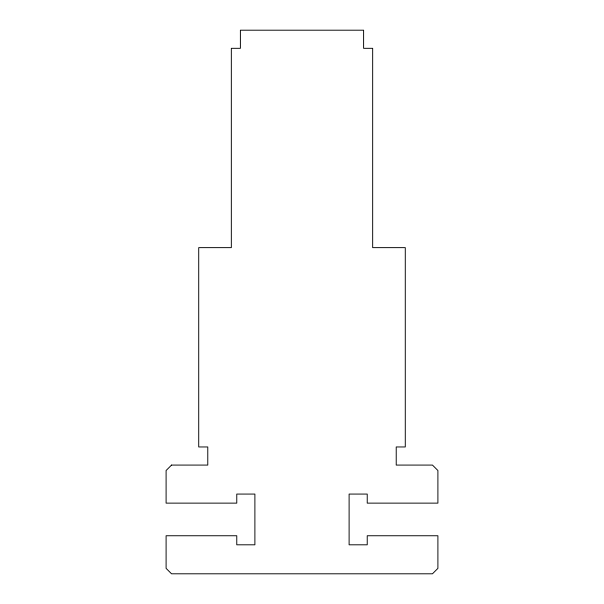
<?xml version="1.0" encoding="UTF-8"?>
<svg xmlns="http://www.w3.org/2000/svg" width="604" height="604" viewBox="0 0 604 604"><rect width="100%" height="100%" fill="white"/><g stroke="black" fill="none" stroke-linecap="round" stroke-linejoin="round"><path stroke-width="0.91" d="M171.536 465.08L166.1 470.516L166.1 503.132L236.768 503.132L236.768 494.072L254.888 494.072L254.888 544.808L236.768 544.808L236.768 535.748L166.1 535.748L166.1 568.364L171.536 573.8L432.464 573.8L437.9 568.364L437.9 535.748L367.232 535.748L367.232 544.808L349.112 544.808L349.112 494.072L367.232 494.072L367.232 503.132L437.9 503.132L437.9 470.516L432.464 465.08L396.224 465.08L396.224 446.96L405.284 446.96L405.284 247.64L372.668 247.64L372.668 48.32L363.608 48.32L363.608 30.2L240.392 30.2L240.392 48.32L231.332 48.32L231.332 247.64L198.716 247.64L198.716 446.96L207.776 446.96L207.776 465.08L171.536 465.08"/></g></svg>
